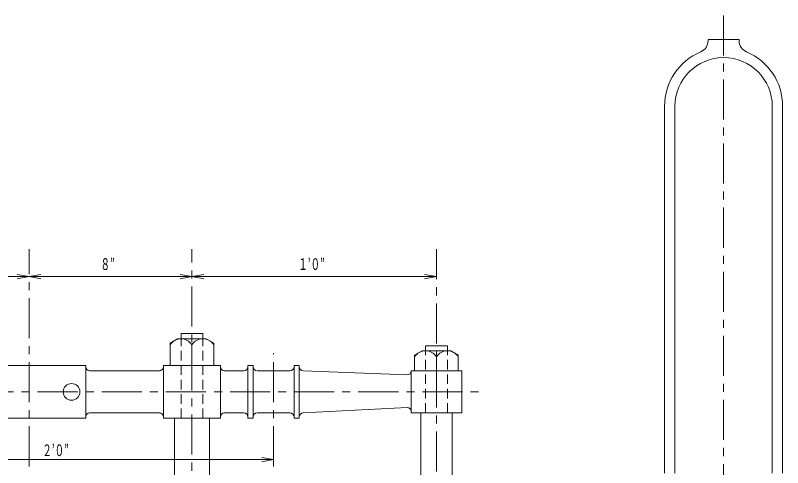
# Model space of a CAD drawing. Units: millimetres, scale not verified. Extents: x -5945 to 5945, y -4205 to 4205.
# Drawn here: x 2217 to 3174, y -1778 to -1213 of the extents above; entities that cross this region are included whole.
import ezdxf
from ezdxf.enums import TextEntityAlignment as Align

# ---------------------------------------------------------------- set-up
doc = ezdxf.new("R2010")
doc.units = ezdxf.units.MM
doc.header["$LTSCALE"] = 10
doc.linetypes.add('CHAIN1', pattern=[8, 5, -1, 1, -1])
doc.linetypes.add('DASHED1', pattern=[1.8, 1.2, -0.6])
for name, color, linetype, lineweight in [('0-0_0', 3, 'Continuous', 18), ('0-1_芯', 4, 'CHAIN1', 18), ('0-2_寸法', 2, 'Continuous', 18)]:
    doc.layers.add(name, color=color, linetype=linetype, lineweight=lineweight)
doc.styles.add('ＭＳ ゴシック', font='')
doc.styles.get('ＭＳ ゴシック').set_extended_font_data('MS Gothic')

msp = doc.modelspace()

# ---------------------------------------------------------------- linework, layer by layer
at = {"layer": '0-0_0'}
for p, q in [((3080.61, -1243.31), (3119.32, -1243.31)), ((3080.61, -1243.31), (3080.61, -1244.84)), ((3119.32, -1243.31), (3119.32, -1244.84)), ((3026.33, -1784.67), (3026.33, -1326.54)), ((3039.29, -1784.67), (3039.29, -1326.54)), ((3160.64, -1784.67), (3160.64, -1326.54)), ((3173.59, -1784.67), (3173.59, -1326.54)), ((2418.95, -1616.82), (2409.55, -1622.25)), ((2454.66, -1616.82), (2418.95, -1616.82)), ((2423.18, -1616.82), (2423.18, -1610.44)), ((2454.66, -1616.82), (2464.06, -1622.25)), ((2409.55, -1650.31), (2409.55, -1622.25)), ((2436.81, -1650.31), (2436.81, -1624.54)), ((2464.06, -1650.31), (2464.06, -1622.25)), ((2755.44, -1631.82), (2755.44, -1625.45)), ((2723.95, -1631.82), (2714.55, -1637.25)), ((2723.95, -1631.82), (2759.66, -1631.82)), ((2759.66, -1631.82), (2769.06, -1637.25)), ((2714.55, -1657.01), (2714.55, -1637.25)), ((2741.81, -1657.01), (2741.81, -1639.55)), ((2769.06, -1657.01), (2769.06, -1637.25)), ((2472.41, -1650.31), (2401.21, -1650.31)), ((2401.21, -1715.94), (2401.21, -1650.31)), ((2472.41, -1715.94), (2472.41, -1650.31)), ((2513.08, -1715.94), (2513.08, -1650.31)), ((2570.62, -1715.94), (2570.62, -1650.31)), ((2309.41, -1656.84), (2396.21, -1656.84)), ((2501.6, -1656.84), (2477.41, -1656.84)), ((2559.14, -1656.84), (2518.08, -1656.84)), ((2705.37, -1662.01), (2575.62, -1656.84)), ((2710.37, -1657.01), (2773.25, -1657.01)), ((2710.37, -1709.23), (2710.37, -1657.01)), ((2773.25, -1709.23), (2773.25, -1657.01)), ((2705.37, -1702.69), (2575.62, -1709.4)), ((2309.41, -1709.4), (2396.21, -1709.4)), ((2501.6, -1709.4), (2477.41, -1709.4)), ((2559.14, -1709.4), (2518.08, -1709.4)), ((2710.37, -1709.23), (2773.25, -1709.23)), ((2710.37, -1709.23), (2773.25, -1709.23)), ((2722.14, -1709.23), (2722.14, -1801.95)), ((2761.48, -1709.23), (2761.48, -1801.95)), ((2162.8, -1715.94), (2304.41, -1715.94)), ((2472.41, -1715.94), (2401.21, -1715.94)), ((2415.04, -1715.94), (2415.04, -2339.16)), ((2458.58, -1715.94), (2458.58, -2339.16)), ((2513.08, -1715.94), (2506.6, -1715.94)), ((2570.62, -1715.94), (2564.14, -1715.94))]:
    msp.add_line(p, q, dxfattribs=at)
at = {"layer": '0-0_0', "color": 1, "linetype": 'DASHED1'}
for p, q in [((2423.18, -1715.94), (2423.18, -1616.82)), ((2450.44, -1715.94), (2450.44, -1616.82)), ((2728.18, -1709.23), (2728.18, -1631.82)), ((2755.44, -1709.23), (2755.44, -1631.82))]:
    msp.add_line(p, q, dxfattribs=at)
at = {"layer": '0-0_0'}
for points in [[(2450.44, -1616.82), (2450.44, -1610.44), (2423.18, -1610.44)], [(2728.18, -1631.82), (2728.18, -1625.45), (2755.44, -1625.45)], [(2304.41, -1715.94), (2304.41, -1650.31), (2162.8, -1650.31)], [(2506.6, -1715.94), (2506.6, -1650.31), (2513.08, -1650.31)], [(2564.14, -1715.94), (2564.14, -1650.31), (2570.62, -1650.31)]]:
    msp.add_lwpolyline(points, dxfattribs=at)
msp.add_circle((2286.71, -1683.12), 10.43, dxfattribs=at)
for centre, radius, start, end in [((3065.61, -1244.84), 15, 292.80887, 0), ((3134.32, -1244.84), 15, 180, 247.19113), ((3099.96, -1326.54), 73.63, 112.80887, 180), ((3099.96, -1326.54), 73.63, 0, 67.19113), ((3099.96, -1326.54), 60.68, 0, 180), ((2423.18, -1632.7), 15.88, 30.91661, 149.08339), ((2450.44, -1632.7), 15.88, 30.91661, 149.08339), ((2728.18, -1647.71), 15.88, 30.91661, 149.08339), ((2755.44, -1647.71), 15.88, 30.91661, 149.08339), ((2309.41, -1651.84), 5, 180, 270), ((2396.21, -1651.84), 5, 270, 0), ((2477.41, -1651.84), 5, 180, 270), ((2501.6, -1651.84), 5, 270, 0), ((2518.08, -1651.84), 5, 180, 270), ((2559.14, -1651.84), 5, 270, 0), ((2575.62, -1651.84), 5, 180, 270), ((2705.37, -1657.01), 5, 270, 0), ((2705.37, -1707.69), 5, 0, 90), ((2309.41, -1714.4), 5, 90, 180), ((2396.21, -1714.4), 5, 0, 90), ((2477.41, -1714.4), 5, 90, 180), ((2501.6, -1714.4), 5, 0, 90), ((2518.08, -1714.4), 5, 90, 180), ((2559.14, -1714.4), 5, 0, 90), ((2575.62, -1714.4), 5, 90, 180)]:
    msp.add_arc(centre, radius, start, end, dxfattribs=at)
at = {"layer": '0-1_芯'}
for p, q in [((3099.96, -1213.15), (3099.96, -2003.61)), ((2233.61, -1776.07), (2233.61, -1505.14)), ((2436.81, -2561.46), (2436.81, -1505.14)), ((2741.81, -2502.62), (2741.81, -1505.14)), ((2538.61, -1776.07), (2538.61, -1634.96)), ((1684.34, -1683.12), (2804.01, -1683.12))]:
    msp.add_line(p, q, dxfattribs=at)
at = {"layer": '0-2_寸法'}
for p, q in [((2030.41, -1539.22), (2233.61, -1539.22)), ((2233.61, -1539.22), (2218.84, -1536.61)), ((2233.61, -1539.22), (2218.84, -1541.82)), ((2233.61, -1539.22), (2248.38, -1536.61)), ((2233.61, -1539.22), (2436.81, -1539.22)), ((2233.61, -1539.22), (2248.38, -1541.82)), ((2436.81, -1539.22), (2422.04, -1536.61)), ((2436.81, -1539.22), (2422.04, -1541.82)), ((2436.81, -1539.22), (2451.58, -1536.61)), ((2436.81, -1539.22), (2741.81, -1539.22)), ((2436.81, -1539.22), (2451.58, -1541.82)), ((2741.81, -1539.22), (2727.04, -1536.61)), ((2741.81, -1539.22), (2727.04, -1541.82)), ((1928.61, -1767.68), (2538.61, -1767.68)), ((2538.61, -1767.68), (2523.84, -1765.07)), ((2538.61, -1767.68), (2523.84, -1770.28))]:
    msp.add_line(p, q, dxfattribs=at)

# ---------------------------------------------------------------- texts
at = {"layer": '0-2_寸法', "style": 'ＭＳ ゴシック', "width": 0.6}
for s, p in [('８”', (2322.76, -1535.37)), ('１’０”', (2569.39, -1535.37)), ('２’０”', (2250.15, -1767.68))]:
    msp.add_text(s, height=14.66, dxfattribs=at).set_placement(p, align=Align.BOTTOM_LEFT)

doc.saveas('drawing.dxf')
